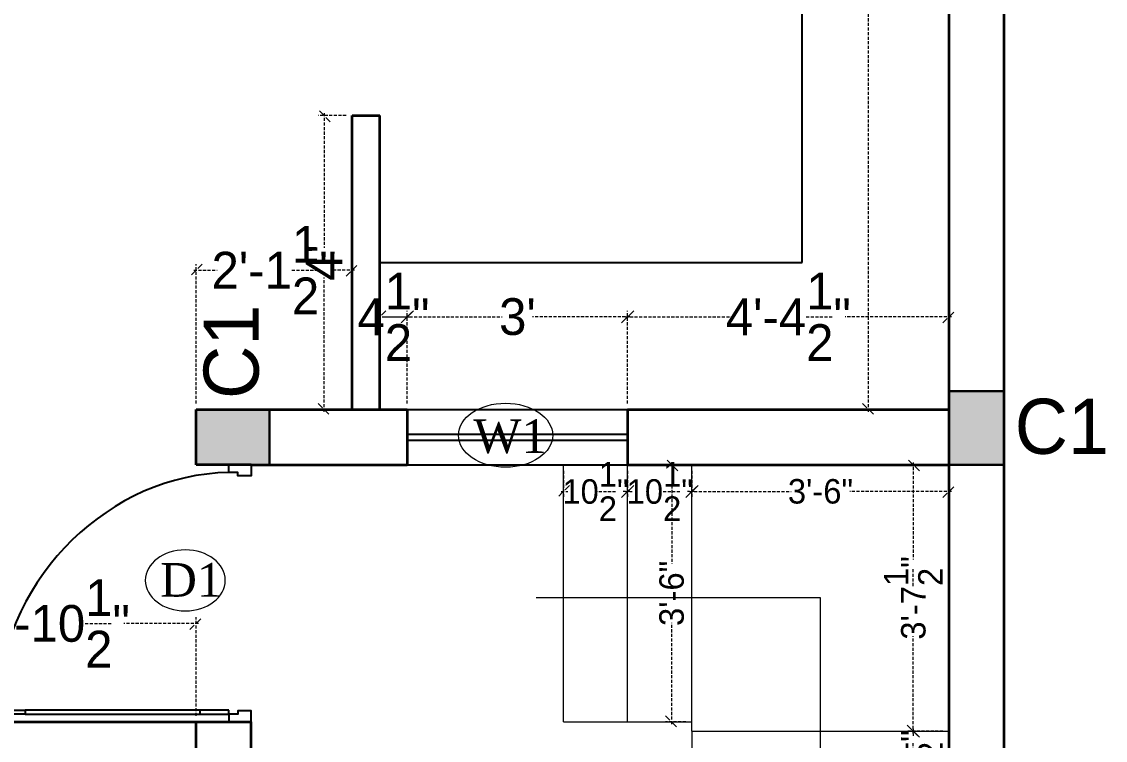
# Model space of a CAD drawing. Header units: millimetres. Extents: x -6808 to 215771, y -89660 to -16303.
# Drawn here: x 99396.1 to 99573.1, y -51541.9 to -51424.5 of the extents above; entities that cross this region are included whole.
import ezdxf

# ---------------------------------------------------------------- set-up
doc = ezdxf.new("R2010")
doc.units = ezdxf.units.MM
doc.header["$PDMODE"] = 35
doc.linetypes.add('ACAD_ISO10W100', pattern=[18, 12, -3, 0, -3])
doc.linetypes.add('DASHED', pattern=[0.75, 0.5, -0.25])
doc.layers.get('0').update_dxf_attribs({"color": 8})
for name, color, linetype, lineweight in [('CHAUKHAT', 32, 'Continuous', 30), ('col.center', 5, 'ACAD_ISO10W100', 15), ('column', 5, 'Continuous', 30), ('STAIR', 252, 'Continuous', 15), ('wall', 7, 'Continuous', 35), ('wokg dim', 152, 'DASHED', 18)]:
    doc.layers.add(name, color=color, linetype=linetype, lineweight=lineweight)
doc.layers.add('NET 01', color=8, linetype='Continuous')
doc.layers.add('WIN', color=5, linetype='Continuous')
doc.styles.add('SAJ', font='eurr____.ttf')
doc.styles.get("Standard").update_dxf_attribs({"font": 'times.ttf'})
doc.dimstyles.new('SAJ', dxfattribs={"dimtxt": 5, "dimasz": 2, "dimexe": 1, "dimexo": 1, "dimgap": 0.09375, "dimtad": 0, "dimdec": 1, "dimzin": 0, "dimdsep": 46, "dimlunit": 4, "dimtxsty": 'SAJ', "dimblk": 'OBLIQUE', "dimcen": 0.125, "dimdle": 0.375, "dimadec": 0, "dimazin": 0, "dimtfac": 1, "dimtdec": 1, "dimtofl": 0, "dimtmove": 0, "dimatfit": 3, "dimldrblk": 'OBLIQUE', "dimfxl": 1, "dimtolj": 1, "dimtzin": 0, "dimlwd": 5, "dimlwe": 5, "dimarcsym": 1})

# ---------------------------------------------------------------- blocks, each defined once
blk = doc.blocks.new('QEWFWE')
at = {"layer": 'NET 01'}
for p, q in [((238503.45, 15011.85), (238503.45, 15015.77)), ((238503.45, 15015.77), (238505.41, 15015.77)), ((238503.98, 15015.77), (238503.98, 15011.85)), ((238503.98, 15011.85), (238503.45, 15011.85)), ((238503.45, 15011.85), (238503.45, 14988.32)), ((238503.98, 14988.32), (238503.98, 15011.85)), ((238503.45, 14988.32), (238503.45, 14984.4)), ((238503.98, 14988.32), (238503.45, 14988.32)), ((238503.98, 14984.4), (238503.98, 14988.32)), ((238503.45, 14984.4), (238503.98, 14984.4))]:
    blk.add_line(p, q, dxfattribs=at)
for points in [[(238503.45, 14984.4), (238502.4, 14984.4), (238502.4, 14981.4), (238503.9, 14981.4), (238503.9, 14982.9), (238503.9, 14983.2), (238503.45, 14983.2)], [(238536.02, 14984.4), (238537.07, 14984.4), (238537.07, 14981.4), (238535.57, 14981.4), (238535.57, 14982.9), (238535.57, 14983.2), (238536.02, 14983.2)]]:
    blk.add_lwpolyline(points, close=True, dxfattribs=at)
blk.add_ellipse((238504.18, 14985.62), major_axis=(-29.27, 13.54), ratio=0.925766, start_param=-2.718612, end_param=-1.204625, dxfattribs=at)
blk = doc.blocks.new('c1')
at = {"layer": 'column'}
blk.add_hatch(color=256, dxfattribs=at).paths.add_polyline_path([(58376.49, -43564.36), (58385.49, -43564.36), (58385.49, -43552.36), (58376.49, -43552.36)])
for p, q in [((58376.49, -43552.36), (58376.49, -43564.36)), ((58376.49, -43552.36), (58385.49, -43552.36)), ((58385.49, -43564.36), (58385.49, -43552.36)), ((58376.49, -43564.36), (58385.49, -43564.36))]:
    blk.add_line(p, q, dxfattribs=at)
blk = doc.blocks.new('_Oblique')
at = {"color": 0, "linetype": 'ByBlock', "lineweight": -2}
blk.add_line((-0.5, -0.5), (0.5, 0.5), dxfattribs=at)
blk = doc.blocks.new('*D1712')
at = {"layer": 'Defpoints', "color": 0, "transparency": 16777216}
for p in [(99547.55, -51315.37), (99534.42, -51487.87), (99547.55, -51487.87)]:
    blk.add_point(p, dxfattribs=at)
at = {"layer": 'wokg dim', "color": 0, "linetype": 'DASHED', "lineweight": 5, "transparency": 16777216}
for p, q in [((99546.55, -51315.37), (99533.42, -51315.37)), ((99534.42, -51314.99), (99534.42, -51390.72)), ((99534.42, -51488.24), (99534.42, -51412.52)), ((99546.55, -51487.87), (99533.42, -51487.87))]:
    blk.add_line(p, q, dxfattribs=at)
at = {"layer": 'wokg dim', "color": 0, "lineweight": 5, "transparency": 16777216, "xscale": 2, "yscale": 2, "zscale": 2}
for p, rotation in [((99534.42, -51315.37), 90), ((99534.42, -51487.87), 270)]:
    blk.add_blockref('_Oblique', p, dxfattribs=dict(at, rotation=rotation))
at = {"layer": 'wokg dim', "color": 0, "transparency": 16777216, "insert": (99534.42, -51401.62), "char_height": 6, "attachment_point": 5, "rotation": 90, "style": 'SAJ'}
blk.add_mtext('\\A1;14\'-4{\\H1x;\\S1/2;}"', dxfattribs=at)
blk = doc.blocks.new('*D1713')
at = {"layer": 'Defpoints', "color": 0, "transparency": 16777216}
for p in [(99495.05, -51472.73), (99495.05, -51487.87), (99547.55, -51487.87)]:
    blk.add_point(p, dxfattribs=at)
at = {"layer": 'wokg dim', "color": 0, "linetype": 'DASHED', "lineweight": 5, "transparency": 16777216}
for p, q in [((99494.68, -51472.73), (99512.03, -51472.73)), ((99495.05, -51486.87), (99495.05, -51471.73)), ((99547.93, -51472.73), (99530.57, -51472.73)), ((99547.55, -51486.87), (99547.55, -51471.73))]:
    blk.add_line(p, q, dxfattribs=at)
at = {"layer": 'wokg dim', "color": 0, "lineweight": 5, "transparency": 16777216, "xscale": 2, "yscale": 2, "zscale": 2, "rotation": 180}
blk.add_blockref('_Oblique', (99495.05, -51472.73), dxfattribs=at)
at = {"layer": 'wokg dim', "color": 0, "lineweight": 5, "transparency": 16777216, "xscale": 2, "yscale": 2, "zscale": 2}
blk.add_blockref('_Oblique', (99547.55, -51472.73), dxfattribs=at)
at = {"layer": 'wokg dim', "color": 0, "transparency": 16777216, "insert": (99521.3, -51472.73), "char_height": 6, "attachment_point": 5, "style": 'SAJ'}
blk.add_mtext('\\A1;4\'-4{\\H1x;\\S1/2;}"', dxfattribs=at)
blk = doc.blocks.new('*D1714')
at = {"layer": 'Defpoints', "color": 0, "transparency": 16777216}
for p in [(99495.05, -51472.73), (99459.05, -51487.87), (99495.05, -51487.87)]:
    blk.add_point(p, dxfattribs=at)
at = {"layer": 'wokg dim', "color": 0, "linetype": 'DASHED', "lineweight": 5, "transparency": 16777216}
for p, q in [((99458.68, -51472.73), (99474.57, -51472.73)), ((99459.05, -51486.87), (99459.05, -51471.73)), ((99495.43, -51472.73), (99479.53, -51472.73)), ((99495.05, -51486.87), (99495.05, -51471.73))]:
    blk.add_line(p, q, dxfattribs=at)
at = {"layer": 'wokg dim', "color": 0, "lineweight": 5, "transparency": 16777216, "xscale": 2, "yscale": 2, "zscale": 2, "rotation": 180}
blk.add_blockref('_Oblique', (99459.05, -51472.73), dxfattribs=at)
at = {"layer": 'wokg dim', "color": 0, "lineweight": 5, "transparency": 16777216, "xscale": 2, "yscale": 2, "zscale": 2}
blk.add_blockref('_Oblique', (99495.05, -51472.73), dxfattribs=at)
at = {"layer": 'wokg dim', "color": 0, "transparency": 16777216, "insert": (99477.05, -51472.73), "char_height": 6, "attachment_point": 5, "style": 'SAJ'}
blk.add_mtext("\\A1;3'", dxfattribs=at)
blk = doc.blocks.new('*D1715')
at = {"layer": 'Defpoints', "color": 0, "transparency": 16777216}
for p in [(99459.05, -51472.73), (99454.55, -51487.87), (99459.05, -51487.87)]:
    blk.add_point(p, dxfattribs=at)
at = {"layer": 'wokg dim', "color": 0, "linetype": 'DASHED', "lineweight": 5, "transparency": 16777216}
for p, q in [((99454.18, -51472.73), (99459.43, -51472.73)), ((99454.55, -51486.87), (99454.55, -51471.73)), ((99459.05, -51486.87), (99459.05, -51471.73))]:
    blk.add_line(p, q, dxfattribs=at)
at = {"layer": 'wokg dim', "color": 0, "lineweight": 5, "transparency": 16777216, "xscale": 2, "yscale": 2, "zscale": 2, "rotation": 180}
blk.add_blockref('_Oblique', (99454.55, -51472.73), dxfattribs=at)
at = {"layer": 'wokg dim', "color": 0, "lineweight": 5, "transparency": 16777216, "xscale": 2, "yscale": 2, "zscale": 2}
blk.add_blockref('_Oblique', (99459.05, -51472.73), dxfattribs=at)
at = {"layer": 'wokg dim', "color": 0, "transparency": 16777216, "insert": (99456.8, -51472.73), "char_height": 6, "attachment_point": 5, "style": 'SAJ'}
blk.add_mtext('\\A1;4{\\H1x;\\S1/2;}"', dxfattribs=at)
blk = doc.blocks.new('*D1716')
at = {"layer": 'Defpoints', "color": 0, "transparency": 16777216}
for p in [(99450.05, -51465.11), (99424.55, -51487.87), (99450.05, -51487.87)]:
    blk.add_point(p, dxfattribs=at)
at = {"layer": 'wokg dim', "color": 0, "linetype": 'DASHED', "lineweight": 5, "transparency": 16777216}
for p, q in [((99424.55, -51486.87), (99424.55, -51464.11)), ((99450.05, -51486.87), (99450.05, -51464.11)), ((99424.18, -51465.11), (99427.97, -51465.11)), ((99450.43, -51465.11), (99446.64, -51465.11))]:
    blk.add_line(p, q, dxfattribs=at)
at = {"layer": 'wokg dim', "color": 0, "lineweight": 5, "transparency": 16777216, "xscale": 2, "yscale": 2, "zscale": 2, "rotation": 180}
blk.add_blockref('_Oblique', (99424.55, -51465.11), dxfattribs=at)
at = {"layer": 'wokg dim', "color": 0, "lineweight": 5, "transparency": 16777216, "xscale": 2, "yscale": 2, "zscale": 2}
blk.add_blockref('_Oblique', (99450.05, -51465.11), dxfattribs=at)
at = {"layer": 'wokg dim', "color": 0, "transparency": 16777216, "insert": (99437.3, -51465.11), "char_height": 6, "attachment_point": 5, "style": 'SAJ'}
blk.add_mtext('\\A1;2\'-1{\\H1x;\\S1/2;}"', dxfattribs=at)
blk = doc.blocks.new('*D1717')
at = {"layer": 'Defpoints', "color": 0, "transparency": 16777216}
for p in [(99450.05, -51439.87), (99445.47, -51487.87), (99450.05, -51487.87)]:
    blk.add_point(p, dxfattribs=at)
at = {"layer": 'wokg dim', "color": 0, "linetype": 'DASHED', "lineweight": 5, "transparency": 16777216}
for p, q in [((99449.05, -51439.87), (99444.47, -51439.87)), ((99445.47, -51439.49), (99445.47, -51461.45)), ((99445.47, -51488.24), (99445.47, -51466.28)), ((99449.05, -51487.87), (99444.47, -51487.87))]:
    blk.add_line(p, q, dxfattribs=at)
at = {"layer": 'wokg dim', "color": 0, "lineweight": 5, "transparency": 16777216, "xscale": 2, "yscale": 2, "zscale": 2}
for p, rotation in [((99445.47, -51439.87), 90), ((99445.47, -51487.87), 270)]:
    blk.add_blockref('_Oblique', p, dxfattribs=dict(at, rotation=rotation))
at = {"layer": 'wokg dim', "color": 0, "transparency": 16777216, "insert": (99445.47, -51463.87), "char_height": 6, "attachment_point": 5, "rotation": 90, "style": 'SAJ'}
blk.add_mtext("\\A1;4'", dxfattribs=at)
blk = doc.blocks.new('*D1720')
at = {"layer": 'Defpoints', "color": 0, "transparency": 16777216}
for p in [(99424.55, -51522.78), (99378.05, -51538.87), (99424.55, -51538.87)]:
    blk.add_point(p, dxfattribs=at)
at = {"layer": 'wokg dim', "color": 0, "linetype": 'DASHED', "lineweight": 5, "transparency": 16777216}
for p, q in [((99378.05, -51537.87), (99378.05, -51521.78)), ((99424.55, -51537.87), (99424.55, -51521.78)), ((99377.68, -51522.78), (99389.85, -51522.78)), ((99424.93, -51522.78), (99412.75, -51522.78))]:
    blk.add_line(p, q, dxfattribs=at)
at = {"layer": 'wokg dim', "color": 0, "lineweight": 5, "transparency": 16777216, "xscale": 2, "yscale": 2, "zscale": 2, "rotation": 180}
blk.add_blockref('_Oblique', (99378.05, -51522.78), dxfattribs=at)
at = {"layer": 'wokg dim', "color": 0, "lineweight": 5, "transparency": 16777216, "xscale": 2, "yscale": 2, "zscale": 2}
blk.add_blockref('_Oblique', (99424.55, -51522.78), dxfattribs=at)
at = {"layer": 'wokg dim', "color": 0, "transparency": 16777216, "insert": (99401.3, -51522.78), "char_height": 6, "attachment_point": 5, "style": 'SAJ'}
blk.add_mtext('\\A1;3\'-10{\\H1x;\\S1/2;}"', dxfattribs=at)
blk = doc.blocks.new('*D1738')
at = {"layer": 'Defpoints', "color": 0, "transparency": 16777216}
for p in [(99505.55, -51496.87), (99502.25, -51538.87), (99505.55, -51538.87)]:
    blk.add_point(p, dxfattribs=at)
at = {"layer": 'wokg dim', "color": 0, "linetype": 'DASHED', "lineweight": 5, "transparency": 16777216}
for p, q in [((99504.55, -51496.87), (99501.25, -51496.87)), ((99502.25, -51496.49), (99502.25, -51513.06)), ((99502.25, -51539.24), (99502.25, -51522.67)), ((99504.55, -51538.87), (99501.25, -51538.87))]:
    blk.add_line(p, q, dxfattribs=at)
at = {"layer": 'wokg dim', "color": 0, "lineweight": 5, "transparency": 16777216, "xscale": 2, "yscale": 2, "zscale": 2}
for p, rotation in [((99502.25, -51496.87), 90), ((99502.25, -51538.87), 270)]:
    blk.add_blockref('_Oblique', p, dxfattribs=dict(at, rotation=rotation))
at = {"layer": 'wokg dim', "color": 0, "transparency": 16777216, "insert": (99502.25, -51517.87), "char_height": 6, "attachment_point": 5, "rotation": 90, "style": 'SAJ'}
blk.add_mtext('\\A1;{\\H0.66667x;3\'-6"}', dxfattribs=at)
blk = doc.blocks.new('*D1739')
at = {"layer": 'Defpoints', "color": 0, "transparency": 16777216}
for p in [(99484.55, -51496.87), (99495.05, -51496.87), (99495.05, -51501.24)]:
    blk.add_point(p, dxfattribs=at)
at = {"layer": 'wokg dim', "color": 0, "linetype": 'DASHED', "lineweight": 5, "transparency": 16777216}
for p, q in [((99484.55, -51497.87), (99484.55, -51502.24)), ((99495.05, -51497.87), (99495.05, -51502.24)), ((99484.18, -51501.24), (99485.3, -51501.24)), ((99495.43, -51501.24), (99494.3, -51501.24))]:
    blk.add_line(p, q, dxfattribs=at)
at = {"layer": 'wokg dim', "color": 0, "lineweight": 5, "transparency": 16777216, "xscale": 2, "yscale": 2, "zscale": 2, "rotation": 180}
blk.add_blockref('_Oblique', (99484.55, -51501.24), dxfattribs=at)
at = {"layer": 'wokg dim', "color": 0, "lineweight": 5, "transparency": 16777216, "xscale": 2, "yscale": 2, "zscale": 2}
blk.add_blockref('_Oblique', (99495.05, -51501.24), dxfattribs=at)
at = {"layer": 'wokg dim', "color": 0, "transparency": 16777216, "insert": (99489.8, -51501.24), "char_height": 6, "attachment_point": 5, "style": 'SAJ'}
blk.add_mtext('\\A1;{\\H0.66667x;10{\\H1x;\\S1/2;}"}', dxfattribs=at)
blk = doc.blocks.new('*D1740')
at = {"layer": 'Defpoints', "color": 0, "transparency": 16777216}
for p in [(99495.05, -51496.87), (99505.55, -51496.87), (99505.55, -51501.24)]:
    blk.add_point(p, dxfattribs=at)
at = {"layer": 'wokg dim', "color": 0, "linetype": 'DASHED', "lineweight": 5, "transparency": 16777216}
for p, q in [((99495.05, -51497.87), (99495.05, -51502.24)), ((99505.55, -51497.87), (99505.55, -51502.24)), ((99494.68, -51501.24), (99495.8, -51501.24)), ((99505.93, -51501.24), (99504.8, -51501.24))]:
    blk.add_line(p, q, dxfattribs=at)
at = {"layer": 'wokg dim', "color": 0, "lineweight": 5, "transparency": 16777216, "xscale": 2, "yscale": 2, "zscale": 2, "rotation": 180}
blk.add_blockref('_Oblique', (99495.05, -51501.24), dxfattribs=at)
at = {"layer": 'wokg dim', "color": 0, "lineweight": 5, "transparency": 16777216, "xscale": 2, "yscale": 2, "zscale": 2}
blk.add_blockref('_Oblique', (99505.55, -51501.24), dxfattribs=at)
at = {"layer": 'wokg dim', "color": 0, "transparency": 16777216, "insert": (99500.3, -51501.24), "char_height": 6, "attachment_point": 5, "style": 'SAJ'}
blk.add_mtext('\\A1;{\\H0.66667x;10{\\H1x;\\S1/2;}"}', dxfattribs=at)
blk = doc.blocks.new('*D1741')
at = {"layer": 'Defpoints', "color": 0, "transparency": 16777216}
for p in [(99505.55, -51496.87), (99547.55, -51496.87), (99547.55, -51501.24)]:
    blk.add_point(p, dxfattribs=at)
at = {"layer": 'wokg dim', "color": 0, "linetype": 'DASHED', "lineweight": 5, "transparency": 16777216}
for p, q in [((99505.55, -51497.87), (99505.55, -51502.24)), ((99547.55, -51497.87), (99547.55, -51502.24)), ((99505.18, -51501.24), (99521.75, -51501.24)), ((99547.93, -51501.24), (99531.36, -51501.24))]:
    blk.add_line(p, q, dxfattribs=at)
at = {"layer": 'wokg dim', "color": 0, "lineweight": 5, "transparency": 16777216, "xscale": 2, "yscale": 2, "zscale": 2, "rotation": 180}
blk.add_blockref('_Oblique', (99505.55, -51501.24), dxfattribs=at)
at = {"layer": 'wokg dim', "color": 0, "lineweight": 5, "transparency": 16777216, "xscale": 2, "yscale": 2, "zscale": 2}
blk.add_blockref('_Oblique', (99547.55, -51501.24), dxfattribs=at)
at = {"layer": 'wokg dim', "color": 0, "transparency": 16777216, "insert": (99526.55, -51501.24), "char_height": 6, "attachment_point": 5, "style": 'SAJ'}
blk.add_mtext('\\A1;{\\H0.66667x;3\'-6"}', dxfattribs=at)
blk = doc.blocks.new('*D1742')
at = {"layer": 'Defpoints', "color": 0, "transparency": 16777216}
for p in [(99547.55, -51496.87), (99541.71, -51540.37), (99547.55, -51540.37)]:
    blk.add_point(p, dxfattribs=at)
at = {"layer": 'wokg dim', "color": 0, "linetype": 'DASHED', "lineweight": 5, "transparency": 16777216}
for p, q in [((99546.55, -51496.87), (99540.71, -51496.87)), ((99541.71, -51496.49), (99541.71, -51512.36)), ((99541.71, -51540.74), (99541.71, -51524.87)), ((99546.55, -51540.37), (99540.71, -51540.37))]:
    blk.add_line(p, q, dxfattribs=at)
at = {"layer": 'wokg dim', "color": 0, "lineweight": 5, "transparency": 16777216, "xscale": 2, "yscale": 2, "zscale": 2}
for p, rotation in [((99541.71, -51496.87), 90), ((99541.71, -51540.37), 270)]:
    blk.add_blockref('_Oblique', p, dxfattribs=dict(at, rotation=rotation))
at = {"layer": 'wokg dim', "color": 0, "transparency": 16777216, "insert": (99541.71, -51518.62), "char_height": 6, "attachment_point": 5, "rotation": 90, "style": 'SAJ'}
blk.add_mtext('\\A1;{\\H0.66667x;3\'-7{\\H1x;\\S1/2;}"}', dxfattribs=at)
blk = doc.blocks.new('*D1743')
at = {"layer": 'Defpoints', "color": 0, "transparency": 16777216}
for p in [(99547.55, -51540.37), (99541.71, -51550.87), (99547.55, -51550.87)]:
    blk.add_point(p, dxfattribs=at)
at = {"layer": 'wokg dim', "color": 0, "linetype": 'DASHED', "lineweight": 5, "transparency": 16777216}
for p, q in [((99541.71, -51539.99), (99541.71, -51541.11)), ((99546.55, -51540.37), (99540.71, -51540.37)), ((99546.55, -51550.87), (99540.71, -51550.87)), ((99541.71, -51551.24), (99541.71, -51550.12))]:
    blk.add_line(p, q, dxfattribs=at)
at = {"layer": 'wokg dim', "color": 0, "lineweight": 5, "transparency": 16777216, "xscale": 2, "yscale": 2, "zscale": 2}
for p, rotation in [((99541.71, -51540.37), 90), ((99541.71, -51550.87), 270)]:
    blk.add_blockref('_Oblique', p, dxfattribs=dict(at, rotation=rotation))
at = {"layer": 'wokg dim', "color": 0, "transparency": 16777216, "insert": (99541.71, -51545.62), "char_height": 6, "attachment_point": 5, "rotation": 90, "style": 'SAJ'}
blk.add_mtext('\\A1;{\\H0.66667x;10{\\H1x;\\S1/2;}"}', dxfattribs=at)
blk = doc.blocks.new('dge')
at = {"layer": 'CHAUKHAT', "lineweight": 9, "ltscale": 2, "extrusion": (0, 0, -1)}
blk.add_ellipse((69740.43, -34180.61), major_axis=(-6.53, 0), ratio=0.763106, dxfattribs=at)
at = {"layer": 'CHAUKHAT', "lineweight": 30, "insert": (69736.33, -34177.78), "char_height": 5.5, "width": 180.3968, "attachment_point": 1}
blk.add_mtext('\\A1;D1', dxfattribs=at)

msp = doc.modelspace()

# ---------------------------------------------------------------- linework, layer by layer
for p, q in [((99523.552, -51463.866), (99523.552, -51351.366)), ((99454.552, -51463.866), (99523.552, -51463.866))]:
    msp.add_line(p, q)
at = {"layer": 'CHAUKHAT', "lineweight": 9, "ltscale": 2}
msp.add_ellipse((99475.115, -51492.055), major_axis=(-7.69, 0), ratio=0.6796274, dxfattribs=at)
at = {"layer": 'STAIR'}
for p, q in [((99484.552, -51538.866), (99484.552, -51496.866)), ((99495.052, -51538.866), (99495.052, -51496.866)), ((99505.552, -51540.366), (99505.552, -51496.866)), ((99526.552, -51518.616), (99480.098, -51518.616)), ((99526.552, -51666.366), (99526.552, -51518.616)), ((99484.552, -51538.866), (99505.552, -51538.866)), ((99505.552, -51540.366), (99547.552, -51540.366)), ((99505.552, -51540.366), (99505.552, -51645.366))]:
    msp.add_line(p, q, dxfattribs=at)
at = {"layer": 'wall'}
for p, q in [((99547.552, -51792.366), (99547.552, -51090.366)), ((99454.552, -51487.866), (99454.552, -51463.866)), ((99424.552, -51496.866), (99424.552, -51487.866)), ((99424.552, -51487.866), (99459.052, -51487.866)), ((99459.052, -51487.866), (99459.052, -51496.866)), ((99495.052, -51487.866), (99547.552, -51487.866)), ((99495.052, -51487.866), (99495.052, -51496.866)), ((99433.552, -51496.866), (99424.552, -51496.866)), ((99433.552, -51496.866), (99459.052, -51496.866)), ((99495.052, -51496.866), (99547.552, -51496.866)), ((99424.552, -51687.366), (99424.552, -51538.866)), ((99424.552, -51538.866), (99433.552, -51538.866)), ((99433.552, -51696.366), (99433.552, -51538.866))]:
    msp.add_line(p, q, dxfattribs=at)
at = {"layer": 'wall', "color": 1}
for p, q in [((99450.052, -51487.866), (99450.052, -51439.866)), ((99450.052, -51439.866), (99454.552, -51439.866)), ((99454.552, -51487.866), (99454.552, -51439.866)), ((99378.052, -51538.866), (99424.552, -51538.866))]:
    msp.add_line(p, q, dxfattribs=at)
at = {"layer": 'wall'}
msp.add_lwpolyline([(99544.552, -51801.366), (99556.552, -51801.366), (99556.552, -51081.366), (99232.552, -51081.366), (99232.552, -51801.366), (99250.552, -51801.366)], dxfattribs=at)
at = {"layer": 'WIN'}
for p, q in [((99459.052, -51487.866), (99495.052, -51487.866)), ((99459.052, -51491.866), (99495.052, -51491.866)), ((99459.052, -51492.866), (99495.052, -51492.866)), ((99459.052, -51496.866), (99495.052, -51496.866))]:
    msp.add_line(p, q, dxfattribs=at)

# ---------------------------------------------------------------- block references
at = {"linetype": 'ByBlock', "lineweight": 20, "xscale": 1.211467555345734, "yscale": 1.211467555345734, "zscale": 1.211467555345734, "rotation": 90}
msp.add_blockref('QEWFWE', (117583.027, -340476.782), dxfattribs=at)
at = {"layer": 'CHAUKHAT', "lineweight": 9}
msp.add_blockref('dge', (29682.361, -17335.15), dxfattribs=at)
at = {"layer": 'column'}
msp.add_blockref('c1', (41171.061, -7932.504), dxfattribs=at)
at = {"layer": 'column', "rotation": 90}
msp.add_blockref('c1', (55872.191, -109873.357), dxfattribs=at)

# ---------------------------------------------------------------- texts
at = {"layer": 'CHAUKHAT', "lineweight": 30, "insert": (99469.855, -51489.467), "char_height": 5.5, "width": 180.39683, "attachment_point": 1}
msp.add_mtext('\\A1;W1', dxfattribs=at)
at = {"layer": 'col.center', "linetype": 'ByBlock', "insert": (99425.785, -51486.135), "char_height": 9, "width": 293.6941, "attachment_point": 1, "rotation": 90, "style": 'SAJ'}
msp.add_mtext('\\A1;{\\fCentury Gothic|b0|i0|c0|p34;C1}', dxfattribs=at)
at = {"layer": 'col.center', "linetype": 'ByBlock', "insert": (99558.283, -51486.098), "char_height": 9, "width": 293.6941, "attachment_point": 1, "style": 'SAJ'}
msp.add_mtext('\\A1;{\\fCentury Gothic|b0|i0|c0|p34;C1}', dxfattribs=at)

# ---------------------------------------------------------------- dimensions: what is measured, and where the dimension line sits
at = {"layer": 'wokg dim'}
for p1, p2, distance, picture, middle in [((99547.552, -51315.366), (99547.552, -51487.866), -13.132, '*D1712', (99534.42, -51401.616)), ((99450.052, -51439.866), (99450.052, -51487.866), -4.586, '*D1717', (99445.466, -51463.866)), ((99424.552, -51487.866), (99450.052, -51487.866), 22.759, '*D1716', (99437.302, -51465.106)), ((99547.552, -51487.866), (99495.052, -51487.866), -15.136, '*D1713', (99521.302, -51472.73)), ((99459.052, -51487.866), (99495.052, -51487.866), 15.136, '*D1714', (99477.052, -51472.73)), ((99378.052, -51538.866), (99424.552, -51538.866), 16.087, '*D1720', (99401.302, -51522.778))]:
    dim = msp.add_aligned_dim(p1=p1, p2=p2, distance=distance, dimstyle='SAJ', override={"dimtxt": 6, "dimtmove": 1}, dxfattribs=at)
    dim.commit()
    dim.dimension.update_dxf_attribs({"geometry": picture, "text_midpoint": middle})
dim = msp.add_linear_dim(base=(99459.052, -51472.73), p1=(99454.552, -51487.866), p2=(99459.052, -51487.866), angle=0, dimstyle='SAJ', override={"dimtxt": 6, "dimtmove": 1}, dxfattribs=at)
dim.commit()
dim.dimension.update_dxf_attribs({"geometry": '*D1715', "text_midpoint": (99456.802, -51472.73), "dimtype": 161})
for p1, p2, distance, picture, middle in [((99505.552, -51496.866), (99505.552, -51538.866), -3.304, '*D1738', (99502.248, -51517.866)), ((99547.552, -51496.866), (99547.552, -51540.366), -5.841, '*D1742', (99541.711, -51518.616)), ((99484.552, -51496.866), (99495.052, -51496.866), -4.37, '*D1739', (99489.802, -51501.236)), ((99495.052, -51496.866), (99505.552, -51496.866), -4.37, '*D1740', (99500.302, -51501.236)), ((99505.552, -51496.866), (99547.552, -51496.866), -4.37, '*D1741', (99526.552, -51501.236)), ((99547.552, -51540.366), (99547.552, -51550.866), -5.841, '*D1743', (99541.711, -51545.616))]:
    dim = msp.add_aligned_dim(p1=p1, p2=p2, distance=distance, text='{\\H0.66667x;<>}', dimstyle='SAJ', override={"dimtxt": 6, "dimtmove": 1}, dxfattribs=at)
    dim.commit()
    dim.dimension.update_dxf_attribs({"geometry": picture, "text_midpoint": middle})

doc.saveas('drawing.dxf')
